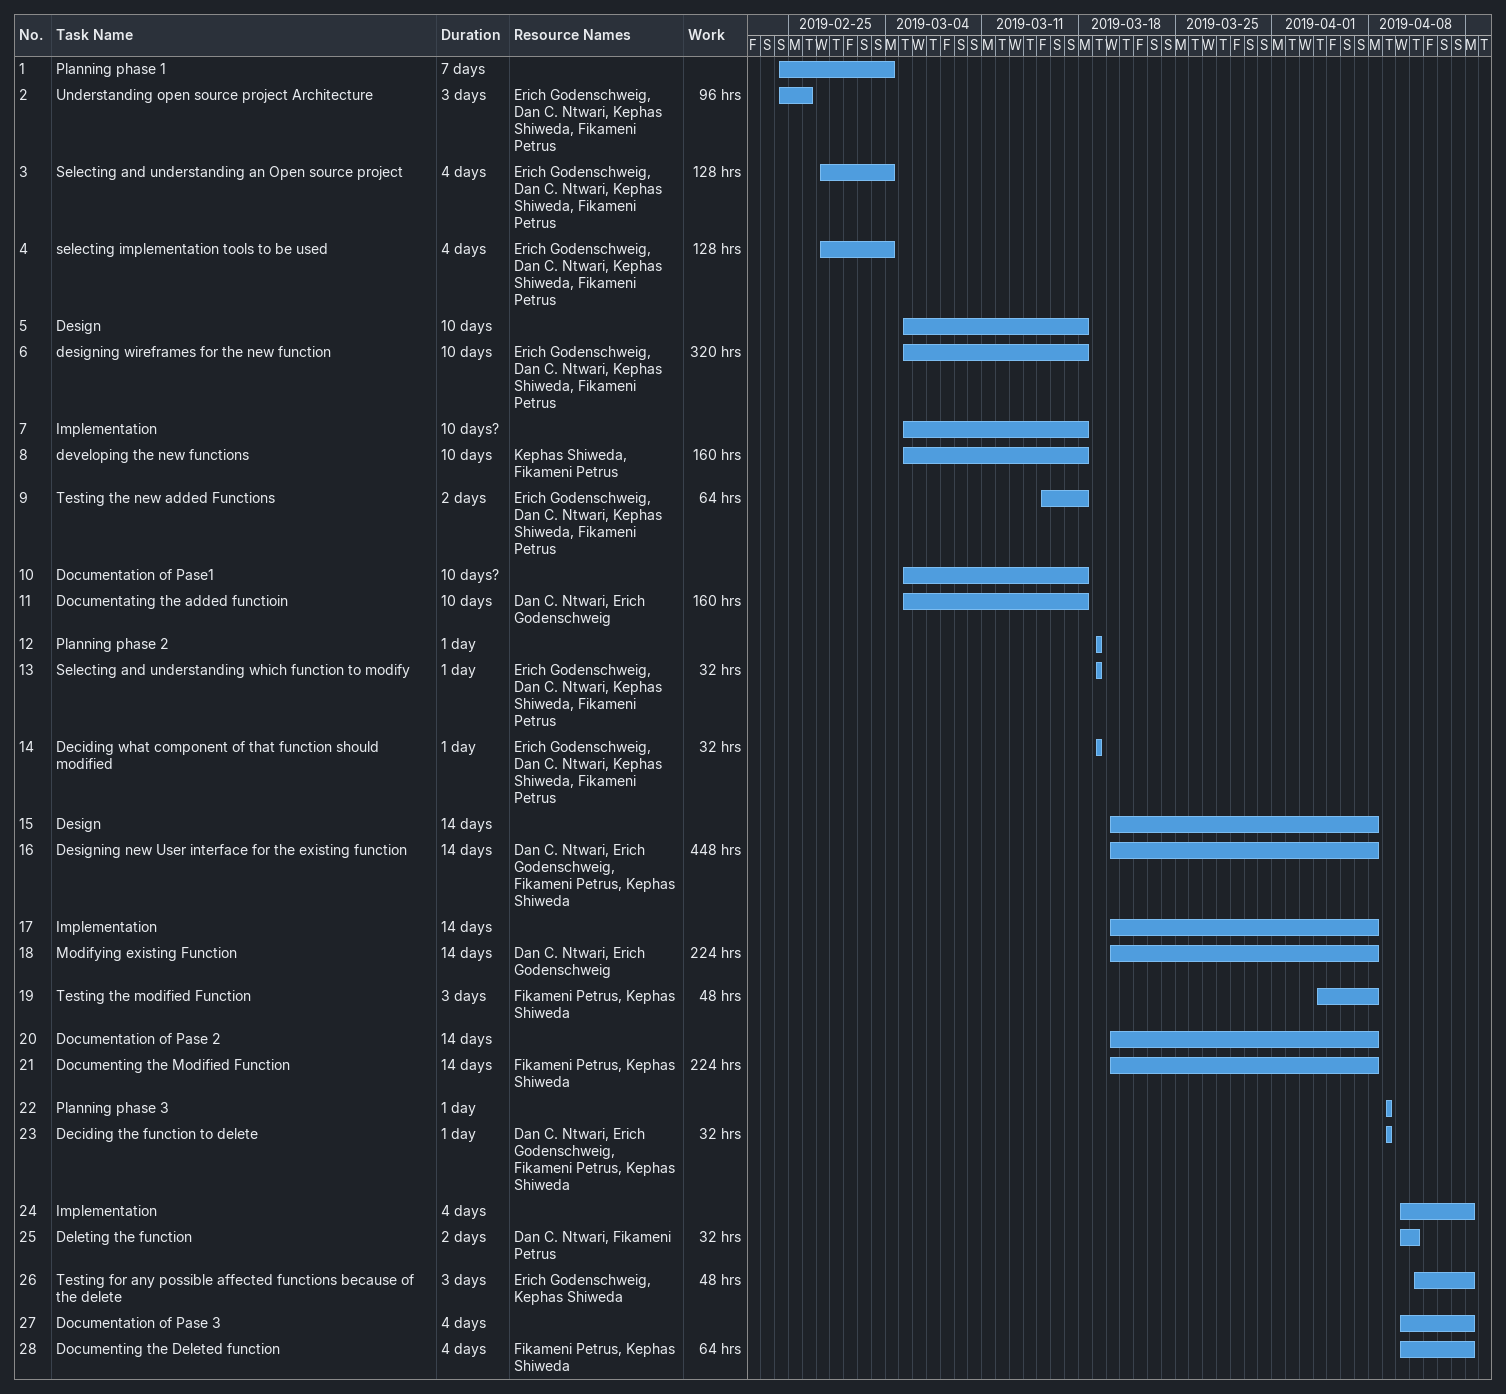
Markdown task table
| ID | Task | Duration | Start | Finish | Resources | Work (h) |
|---|---|---|---|---|---|---|
| 1 | Planning phase 1 | 7d | 2019-02-24 | 2019-03-04 |  |  |
| 2 | Understanding open source project Architecture | 3d | 2019-02-24 | 2019-02-26 | Erich Godenschweig, Dan C. Ntwari, Kephas Shiweda, Fikameni Petrus | 96 |
| 3 | Selecting and understanding an Open source project | 4d | 2019-02-27 | 2019-03-04 | Erich Godenschweig, Dan C. Ntwari, Kephas Shiweda, Fikameni Petrus | 128 |
| 4 | selecting implementation tools to be used | 4d | 2019-02-27 | 2019-03-04 | Erich Godenschweig, Dan C. Ntwari, Kephas Shiweda, Fikameni Petrus | 128 |
| 5 | Design | 10d | 2019-03-05 | 2019-03-18 |  |  |
| 6 | designing wireframes for the new function | 10d | 2019-03-05 | 2019-03-18 | Erich Godenschweig, Dan C. Ntwari, Kephas Shiweda, Fikameni Petrus | 320 |
| 7 | Implementation | 10d? | 2019-03-05 | 2019-03-18 |  |  |
| 8 | developing the new functions | 10d | 2019-03-05 | 2019-03-18 | Kephas Shiweda, Fikameni Petrus | 160 |
| 9 | Testing the new added Functions | 2d | 2019-03-15 | 2019-03-18 | Erich Godenschweig, Dan C. Ntwari, Kephas Shiweda, Fikameni Petrus | 64 |
| 10 | Documentation of Pase1 | 10d? | 2019-03-05 | 2019-03-18 |  |  |
| 11 | Documentating the added functioin | 10d | 2019-03-05 | 2019-03-18 | Dan C. Ntwari, Erich Godenschweig | 160 |
| 12 | Planning phase 2 | 1d | 2019-03-19 | 2019-03-19 |  |  |
| 13 | Selecting and understanding which function to modify | 1d | 2019-03-19 | 2019-03-19 | Erich Godenschweig, Dan C. Ntwari, Kephas Shiweda, Fikameni Petrus | 32 |
| 14 | Deciding what component of that function should modified | 1d | 2019-03-19 | 2019-03-19 | Erich Godenschweig, Dan C. Ntwari, Kephas Shiweda, Fikameni Petrus | 32 |
| 15 | Design | 14d | 2019-03-20 | 2019-04-08 |  |  |
| 16 | Designing new User interface for the existing function | 14d | 2019-03-20 | 2019-04-08 | Dan C. Ntwari, Erich Godenschweig, Fikameni Petrus, Kephas Shiweda | 448 |
| 17 | Implementation | 14d | 2019-03-20 | 2019-04-08 |  |  |
| 18 | Modifying existing Function | 14d | 2019-03-20 | 2019-04-08 | Dan C. Ntwari, Erich Godenschweig | 224 |
| 19 | Testing the modified Function | 3d | 2019-04-04 | 2019-04-08 | Fikameni Petrus, Kephas Shiweda | 48 |
| 20 | Documentation of Pase 2 | 14d | 2019-03-20 | 2019-04-08 |  |  |
| 21 | Documenting the Modified Function | 14d | 2019-03-20 | 2019-04-08 | Fikameni Petrus, Kephas Shiweda | 224 |
| 22 | Planning phase 3 | 1d | 2019-04-09 | 2019-04-09 |  |  |
| 23 | Deciding the function to delete | 1d | 2019-04-09 | 2019-04-09 | Dan C. Ntwari, Erich Godenschweig, Fikameni Petrus, Kephas Shiweda | 32 |
| 24 | Implementation | 4d | 2019-04-10 | 2019-04-15 |  |  |
| 25 | Deleting the function | 2d | 2019-04-10 | 2019-04-11 | Dan C. Ntwari, Fikameni Petrus | 32 |
| 26 | Testing for any possible affected functions because of the delete | 3d | 2019-04-11 | 2019-04-15 | Erich Godenschweig, Kephas Shiweda | 48 |
| 27 | Documentation of Pase 3 | 4d | 2019-04-10 | 2019-04-15 |  |  |
| 28 | Documenting the Deleted function | 4d | 2019-04-10 | 2019-04-15 | Fikameni Petrus, Kephas Shiweda | 64 |
